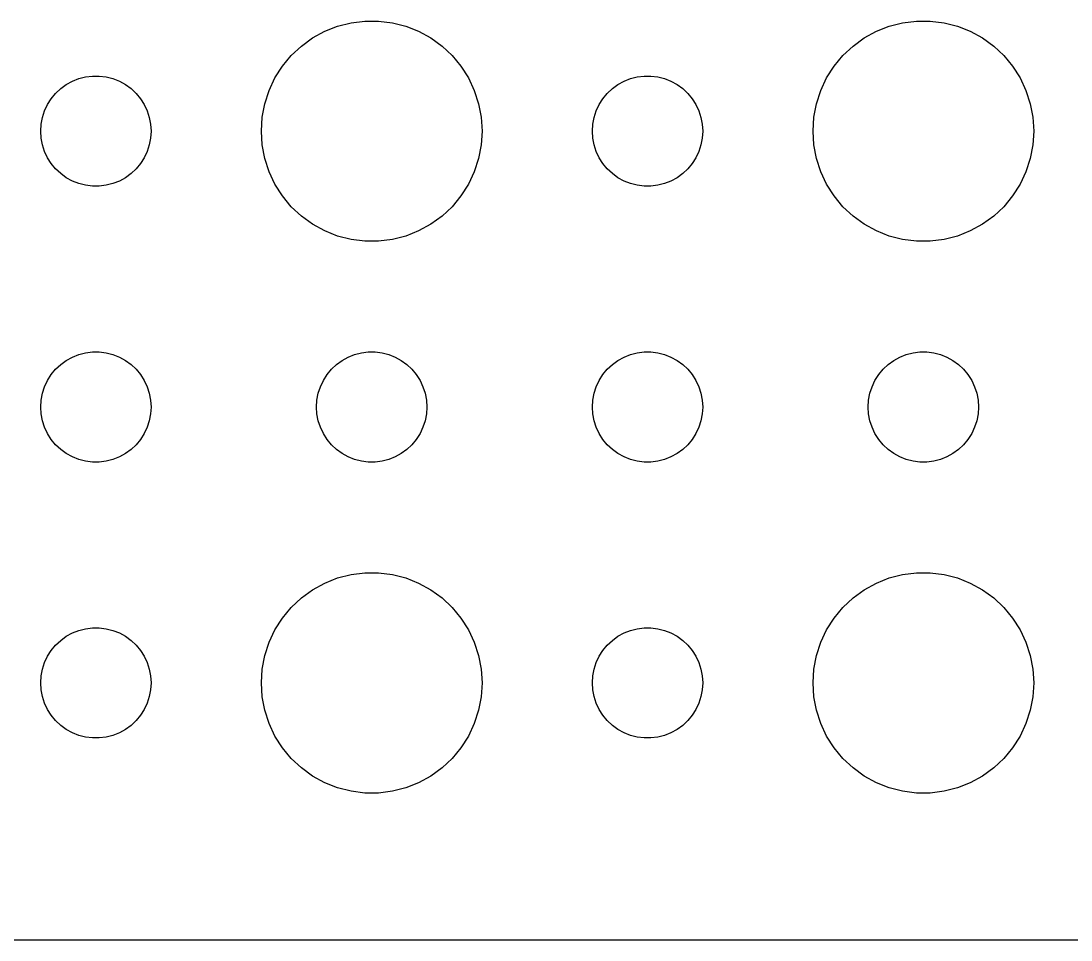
# Model space of a CAD drawing. Header units: metres. Extents: x -97 to 97, y -97 to 97.
# Drawn here: x 20.46 to 49.02, y -96.99 to -72.01 of the extents above; entities that cross this region are included whole.
import ezdxf

# ---------------------------------------------------------------- set-up
doc = ezdxf.new("R2010")
doc.units = ezdxf.units.M

msp = doc.modelspace()

# ---------------------------------------------------------------- linework, layer by layer
for p, q in [((28.7227, -72.2855), (29.0729, -72.1468)), ((29.0729, -72.1468), (29.4379, -72.0531)), ((29.4379, -72.0531), (29.8116, -72.0059)), ((29.8116, -72.0059), (30.1884, -72.0059)), ((30.1884, -72.0059), (30.5621, -72.0531)), ((30.5621, -72.0531), (30.927, -72.1468)), ((30.927, -72.1468), (31.2773, -72.2855)), ((43.7227, -72.2855), (44.0729, -72.1468)), ((44.0729, -72.1468), (44.4379, -72.0531)), ((44.4379, -72.0531), (44.8116, -72.0059)), ((44.8116, -72.0059), (45.1884, -72.0059)), ((45.1884, -72.0059), (45.5621, -72.0531)), ((45.5621, -72.0531), (45.927, -72.1468)), ((45.927, -72.1468), (46.2773, -72.2855)), ((28.0877, -72.6885), (28.3925, -72.467)), ((28.3925, -72.467), (28.7227, -72.2855)), ((31.2773, -72.2855), (31.6075, -72.467)), ((31.6075, -72.467), (31.9123, -72.6885)), ((43.0877, -72.6885), (43.3925, -72.467)), ((43.3925, -72.467), (43.7227, -72.2855)), ((46.2773, -72.2855), (46.6075, -72.467)), ((46.6075, -72.467), (46.9123, -72.6885)), ((27.8131, -72.9464), (28.0877, -72.6885)), ((31.9123, -72.6885), (32.1869, -72.9464)), ((42.8131, -72.9464), (43.0877, -72.6885)), ((46.9123, -72.6885), (47.1869, -72.9464)), ((27.5729, -73.2366), (27.8131, -72.9464)), ((32.1869, -72.9464), (32.427, -73.2366)), ((42.5729, -73.2366), (42.8131, -72.9464)), ((47.1869, -72.9464), (47.427, -73.2366)), ((27.3711, -73.5547), (27.5729, -73.2366)), ((32.427, -73.2366), (32.6289, -73.5547)), ((42.3711, -73.5547), (42.5729, -73.2366)), ((47.427, -73.2366), (47.6289, -73.5547)), ((21.6963, -73.7335), (21.8613, -73.6428)), ((21.8613, -73.6428), (22.0365, -73.5734)), ((22.0365, -73.5734), (22.2189, -73.5266)), ((22.2189, -73.5266), (22.4058, -73.503)), ((22.4058, -73.503), (22.5942, -73.503)), ((22.5942, -73.503), (22.7811, -73.5266)), ((22.7811, -73.5266), (22.9635, -73.5734)), ((22.9635, -73.5734), (23.1387, -73.6428)), ((23.1387, -73.6428), (23.3037, -73.7335)), ((27.2107, -73.8956), (27.3711, -73.5547)), ((32.6289, -73.5547), (32.7893, -73.8956)), ((36.6963, -73.7335), (36.8613, -73.6428)), ((36.8613, -73.6428), (37.0365, -73.5734)), ((37.0365, -73.5734), (37.2189, -73.5266)), ((37.2189, -73.5266), (37.4058, -73.503)), ((37.4058, -73.503), (37.5942, -73.503)), ((37.5942, -73.503), (37.7811, -73.5266)), ((37.7811, -73.5266), (37.9635, -73.5734)), ((37.9635, -73.5734), (38.1387, -73.6428)), ((38.1387, -73.6428), (38.3037, -73.7335)), ((42.2107, -73.8956), (42.3711, -73.5547)), ((47.6289, -73.5547), (47.7893, -73.8956)), ((21.4065, -73.9732), (21.5439, -73.8442)), ((21.5439, -73.8442), (21.6963, -73.7335)), ((23.3037, -73.7335), (23.4561, -73.8442)), ((23.4561, -73.8442), (23.5934, -73.9732)), ((27.0942, -74.2539), (27.2107, -73.8956)), ((32.7893, -73.8956), (32.9057, -74.2539)), ((36.4065, -73.9732), (36.5439, -73.8442)), ((36.5439, -73.8442), (36.6963, -73.7335)), ((38.3037, -73.7335), (38.4561, -73.8442)), ((38.4561, -73.8442), (38.5934, -73.9732)), ((42.0942, -74.2539), (42.2107, -73.8956)), ((47.7893, -73.8956), (47.9057, -74.2539)), ((21.1855, -74.2774), (21.2865, -74.1183)), ((21.2865, -74.1183), (21.4065, -73.9732)), ((23.5934, -73.9732), (23.7135, -74.1183)), ((23.7135, -74.1183), (23.8145, -74.2774)), ((36.1855, -74.2774), (36.2865, -74.1183)), ((36.2865, -74.1183), (36.4065, -73.9732)), ((38.5934, -73.9732), (38.7135, -74.1183)), ((38.7135, -74.1183), (38.8145, -74.2774)), ((21.0471, -74.627), (21.1053, -74.4478)), ((21.1053, -74.4478), (21.1855, -74.2774)), ((23.8145, -74.2774), (23.8947, -74.4478)), ((23.8947, -74.4478), (23.9529, -74.627)), ((27.0237, -74.624), (27.0942, -74.2539)), ((32.9057, -74.2539), (32.9763, -74.624)), ((36.0471, -74.627), (36.1053, -74.4478)), ((36.1053, -74.4478), (36.1855, -74.2774)), ((38.8145, -74.2774), (38.8947, -74.4478)), ((38.8947, -74.4478), (38.9529, -74.627)), ((42.0237, -74.624), (42.0942, -74.2539)), ((47.9057, -74.2539), (47.9763, -74.624)), ((21.0118, -74.812), (21.0471, -74.627)), ((23.9529, -74.627), (23.9882, -74.812)), ((27, -75), (27.0237, -74.624)), ((32.9763, -74.624), (33, -75)), ((36.0118, -74.812), (36.0471, -74.627)), ((38.9529, -74.627), (38.9882, -74.812)), ((42, -75), (42.0237, -74.624)), ((47.9763, -74.624), (48, -75)), ((21, -75), (21.0118, -74.812)), ((21.0118, -75.188), (21, -75)), ((23.9882, -74.812), (24, -75)), ((24, -75), (23.9882, -75.188)), ((27.0237, -75.376), (27, -75)), ((33, -75), (32.9763, -75.376)), ((36, -75), (36.0118, -74.812)), ((36.0118, -75.188), (36, -75)), ((38.9882, -74.812), (39, -75)), ((39, -75), (38.9882, -75.188)), ((42.0237, -75.376), (42, -75)), ((48, -75), (47.9763, -75.376)), ((21.0471, -75.373), (21.0118, -75.188)), ((23.9882, -75.188), (23.9529, -75.373)), ((36.0471, -75.373), (36.0118, -75.188)), ((38.9882, -75.188), (38.9529, -75.373)), ((21.1053, -75.5522), (21.0471, -75.373)), ((21.1855, -75.7226), (21.1053, -75.5522)), ((23.8947, -75.5522), (23.8145, -75.7226)), ((23.9529, -75.373), (23.8947, -75.5522)), ((27.0942, -75.7461), (27.0237, -75.376)), ((32.9763, -75.376), (32.9057, -75.7461)), ((36.1053, -75.5522), (36.0471, -75.373)), ((36.1855, -75.7226), (36.1053, -75.5522)), ((38.8947, -75.5522), (38.8145, -75.7226)), ((38.9529, -75.373), (38.8947, -75.5522)), ((42.0942, -75.7461), (42.0237, -75.376)), ((47.9763, -75.376), (47.9057, -75.7461)), ((21.2865, -75.8817), (21.1855, -75.7226)), ((21.4065, -76.0268), (21.2865, -75.8817)), ((23.7135, -75.8817), (23.5934, -76.0268)), ((23.8145, -75.7226), (23.7135, -75.8817)), ((27.2107, -76.1044), (27.0942, -75.7461)), ((32.9057, -75.7461), (32.7893, -76.1044)), ((36.2865, -75.8817), (36.1855, -75.7226)), ((36.4065, -76.0268), (36.2865, -75.8817)), ((38.7135, -75.8817), (38.5934, -76.0268)), ((38.8145, -75.7226), (38.7135, -75.8817)), ((42.2107, -76.1044), (42.0942, -75.7461)), ((47.9057, -75.7461), (47.7893, -76.1044)), ((21.5439, -76.1558), (21.4065, -76.0268)), ((21.6963, -76.2665), (21.5439, -76.1558)), ((23.4561, -76.1558), (23.3037, -76.2665)), ((23.5934, -76.0268), (23.4561, -76.1558)), ((27.3711, -76.4453), (27.2107, -76.1044)), ((32.7893, -76.1044), (32.6289, -76.4453)), ((36.5439, -76.1558), (36.4065, -76.0268)), ((36.6963, -76.2665), (36.5439, -76.1558)), ((38.4561, -76.1558), (38.3037, -76.2665)), ((38.5934, -76.0268), (38.4561, -76.1558)), ((42.3711, -76.4453), (42.2107, -76.1044)), ((47.7893, -76.1044), (47.6289, -76.4453)), ((21.8613, -76.3572), (21.6963, -76.2665)), ((22.0365, -76.4266), (21.8613, -76.3572)), ((22.2189, -76.4734), (22.0365, -76.4266)), ((22.4058, -76.497), (22.2189, -76.4734)), ((22.5942, -76.497), (22.4058, -76.497)), ((22.7811, -76.4734), (22.5942, -76.497)), ((22.9635, -76.4266), (22.7811, -76.4734)), ((23.1387, -76.3572), (22.9635, -76.4266)), ((23.3037, -76.2665), (23.1387, -76.3572)), ((27.5729, -76.7634), (27.3711, -76.4453)), ((32.6289, -76.4453), (32.427, -76.7634)), ((36.8613, -76.3572), (36.6963, -76.2665)), ((37.0365, -76.4266), (36.8613, -76.3572)), ((37.2189, -76.4734), (37.0365, -76.4266)), ((37.4058, -76.497), (37.2189, -76.4734)), ((37.5942, -76.497), (37.4058, -76.497)), ((37.7811, -76.4734), (37.5942, -76.497)), ((37.9635, -76.4266), (37.7811, -76.4734)), ((38.1387, -76.3572), (37.9635, -76.4266)), ((38.3037, -76.2665), (38.1387, -76.3572)), ((42.5729, -76.7634), (42.3711, -76.4453)), ((47.6289, -76.4453), (47.427, -76.7634)), ((27.8131, -77.0536), (27.5729, -76.7634)), ((32.427, -76.7634), (32.1869, -77.0536)), ((42.8131, -77.0536), (42.5729, -76.7634)), ((47.427, -76.7634), (47.1869, -77.0536)), ((28.0877, -77.3115), (27.8131, -77.0536)), ((32.1869, -77.0536), (31.9123, -77.3115)), ((43.0877, -77.3115), (42.8131, -77.0536)), ((47.1869, -77.0536), (46.9123, -77.3115)), ((28.3925, -77.533), (28.0877, -77.3115)), ((31.9123, -77.3115), (31.6075, -77.533)), ((43.3925, -77.533), (43.0877, -77.3115)), ((46.9123, -77.3115), (46.6075, -77.533)), ((28.7227, -77.7145), (28.3925, -77.533)), ((31.6075, -77.533), (31.2773, -77.7145)), ((43.7227, -77.7145), (43.3925, -77.533)), ((46.6075, -77.533), (46.2773, -77.7145)), ((29.0729, -77.8532), (28.7227, -77.7145)), ((29.4379, -77.9469), (29.0729, -77.8532)), ((30.927, -77.8532), (30.5621, -77.9469)), ((31.2773, -77.7145), (30.927, -77.8532)), ((44.0729, -77.8532), (43.7227, -77.7145)), ((44.4379, -77.9469), (44.0729, -77.8532)), ((45.927, -77.8532), (45.5621, -77.9469)), ((46.2773, -77.7145), (45.927, -77.8532)), ((29.8116, -77.9941), (29.4379, -77.9469)), ((30.1884, -77.9941), (29.8116, -77.9941)), ((30.5621, -77.9469), (30.1884, -77.9941)), ((44.8116, -77.9941), (44.4379, -77.9469)), ((45.1884, -77.9941), (44.8116, -77.9941)), ((45.5621, -77.9469), (45.1884, -77.9941)), ((21.8613, -81.1428), (22.0365, -81.0734)), ((22.0365, -81.0734), (22.2189, -81.0266)), ((22.2189, -81.0266), (22.4058, -81.003)), ((22.4058, -81.003), (22.5942, -81.003)), ((22.5942, -81.003), (22.7811, -81.0266)), ((22.7811, -81.0266), (22.9635, -81.0734)), ((22.9635, -81.0734), (23.1387, -81.1428)), ((29.3613, -81.1428), (29.5365, -81.0734)), ((29.5365, -81.0734), (29.7189, -81.0266)), ((29.7189, -81.0266), (29.9058, -81.003)), ((29.9058, -81.003), (30.0942, -81.003)), ((30.0942, -81.003), (30.2811, -81.0266)), ((30.2811, -81.0266), (30.4635, -81.0734)), ((30.4635, -81.0734), (30.6387, -81.1428)), ((36.8613, -81.1428), (37.0365, -81.0734)), ((37.0365, -81.0734), (37.2189, -81.0266)), ((37.2189, -81.0266), (37.4058, -81.003)), ((37.4058, -81.003), (37.5942, -81.003)), ((37.5942, -81.003), (37.7811, -81.0266)), ((37.7811, -81.0266), (37.9635, -81.0734)), ((37.9635, -81.0734), (38.1387, -81.1428)), ((44.3613, -81.1428), (44.5365, -81.0734)), ((44.5365, -81.0734), (44.7189, -81.0266)), ((44.7189, -81.0266), (44.9058, -81.003)), ((44.9058, -81.003), (45.0942, -81.003)), ((45.0942, -81.003), (45.2811, -81.0266)), ((45.2811, -81.0266), (45.4635, -81.0734)), ((45.4635, -81.0734), (45.6387, -81.1428)), ((21.4065, -81.4732), (21.5439, -81.3442)), ((21.5439, -81.3442), (21.6963, -81.2335)), ((21.6963, -81.2335), (21.8613, -81.1428)), ((23.1387, -81.1428), (23.3037, -81.2335)), ((23.3037, -81.2335), (23.4561, -81.3442)), ((23.4561, -81.3442), (23.5934, -81.4732)), ((28.9065, -81.4732), (29.0439, -81.3442)), ((29.0439, -81.3442), (29.1963, -81.2335)), ((29.1963, -81.2335), (29.3613, -81.1428)), ((30.6387, -81.1428), (30.8037, -81.2335)), ((30.8037, -81.2335), (30.9561, -81.3442)), ((30.9561, -81.3442), (31.0934, -81.4732)), ((36.4065, -81.4732), (36.5439, -81.3442)), ((36.5439, -81.3442), (36.6963, -81.2335)), ((36.6963, -81.2335), (36.8613, -81.1428)), ((38.1387, -81.1428), (38.3037, -81.2335)), ((38.3037, -81.2335), (38.4561, -81.3442)), ((38.4561, -81.3442), (38.5934, -81.4732)), ((43.9065, -81.4732), (44.0439, -81.3442)), ((44.0439, -81.3442), (44.1963, -81.2335)), ((44.1963, -81.2335), (44.3613, -81.1428)), ((45.6387, -81.1428), (45.8037, -81.2335)), ((45.8037, -81.2335), (45.9561, -81.3442)), ((45.9561, -81.3442), (46.0934, -81.4732)), ((21.1855, -81.7774), (21.2865, -81.6183)), ((21.2865, -81.6183), (21.4065, -81.4732)), ((23.5934, -81.4732), (23.7135, -81.6183)), ((23.7135, -81.6183), (23.8145, -81.7774)), ((28.6855, -81.7774), (28.7865, -81.6183)), ((28.7865, -81.6183), (28.9065, -81.4732)), ((31.0934, -81.4732), (31.2135, -81.6183)), ((31.2135, -81.6183), (31.3145, -81.7774)), ((36.1855, -81.7774), (36.2865, -81.6183)), ((36.2865, -81.6183), (36.4065, -81.4732)), ((38.5934, -81.4732), (38.7135, -81.6183)), ((38.7135, -81.6183), (38.8145, -81.7774)), ((43.6855, -81.7774), (43.7865, -81.6183)), ((43.7865, -81.6183), (43.9065, -81.4732)), ((46.0934, -81.4732), (46.2135, -81.6183)), ((46.2135, -81.6183), (46.3145, -81.7774)), ((21.1053, -81.9478), (21.1855, -81.7774)), ((23.8145, -81.7774), (23.8947, -81.9478)), ((28.6053, -81.9478), (28.6855, -81.7774)), ((31.3145, -81.7774), (31.3947, -81.9478)), ((36.1053, -81.9478), (36.1855, -81.7774)), ((38.8145, -81.7774), (38.8947, -81.9478)), ((43.6053, -81.9478), (43.6855, -81.7774)), ((46.3145, -81.7774), (46.3947, -81.9478)), ((21.0118, -82.312), (21.0471, -82.127)), ((21.0471, -82.127), (21.1053, -81.9478)), ((23.8947, -81.9478), (23.9529, -82.127)), ((23.9529, -82.127), (23.9882, -82.312)), ((28.5118, -82.312), (28.5471, -82.127)), ((28.5471, -82.127), (28.6053, -81.9478)), ((31.3947, -81.9478), (31.4529, -82.127)), ((31.4529, -82.127), (31.4882, -82.312)), ((36.0118, -82.312), (36.0471, -82.127)), ((36.0471, -82.127), (36.1053, -81.9478)), ((38.8947, -81.9478), (38.9529, -82.127)), ((38.9529, -82.127), (38.9882, -82.312)), ((43.5118, -82.312), (43.5471, -82.127)), ((43.5471, -82.127), (43.6053, -81.9478)), ((46.3947, -81.9478), (46.4529, -82.127)), ((46.4529, -82.127), (46.4882, -82.312)), ((21, -82.5), (21.0118, -82.312)), ((21.0118, -82.688), (21, -82.5)), ((23.9882, -82.312), (24, -82.5)), ((24, -82.5), (23.9882, -82.688)), ((28.5, -82.5), (28.5118, -82.312)), ((28.5118, -82.688), (28.5, -82.5)), ((31.4882, -82.312), (31.5, -82.5)), ((31.5, -82.5), (31.4882, -82.688)), ((36, -82.5), (36.0118, -82.312)), ((36.0118, -82.688), (36, -82.5)), ((38.9882, -82.312), (39, -82.5)), ((39, -82.5), (38.9882, -82.688)), ((43.5, -82.5), (43.5118, -82.312)), ((43.5118, -82.688), (43.5, -82.5)), ((46.4882, -82.312), (46.5, -82.5)), ((46.5, -82.5), (46.4882, -82.688)), ((21.0471, -82.873), (21.0118, -82.688)), ((23.9882, -82.688), (23.9529, -82.873)), ((28.5471, -82.873), (28.5118, -82.688)), ((31.4882, -82.688), (31.4529, -82.873)), ((36.0471, -82.873), (36.0118, -82.688)), ((38.9882, -82.688), (38.9529, -82.873)), ((43.5471, -82.873), (43.5118, -82.688)), ((46.4882, -82.688), (46.4529, -82.873)), ((21.1053, -83.0522), (21.0471, -82.873)), ((21.1855, -83.2226), (21.1053, -83.0522)), ((23.8947, -83.0522), (23.8145, -83.2226)), ((23.9529, -82.873), (23.8947, -83.0522)), ((28.6053, -83.0522), (28.5471, -82.873)), ((28.6855, -83.2226), (28.6053, -83.0522)), ((31.3947, -83.0522), (31.3145, -83.2226)), ((31.4529, -82.873), (31.3947, -83.0522)), ((36.1053, -83.0522), (36.0471, -82.873)), ((36.1855, -83.2226), (36.1053, -83.0522)), ((38.8947, -83.0522), (38.8145, -83.2226)), ((38.9529, -82.873), (38.8947, -83.0522)), ((43.6053, -83.0522), (43.5471, -82.873)), ((43.6855, -83.2226), (43.6053, -83.0522)), ((46.3947, -83.0522), (46.3145, -83.2226)), ((46.4529, -82.873), (46.3947, -83.0522)), ((21.2865, -83.3817), (21.1855, -83.2226)), ((23.8145, -83.2226), (23.7135, -83.3817)), ((28.7865, -83.3817), (28.6855, -83.2226)), ((31.3145, -83.2226), (31.2135, -83.3817)), ((36.2865, -83.3817), (36.1855, -83.2226)), ((38.8145, -83.2226), (38.7135, -83.3817)), ((43.7865, -83.3817), (43.6855, -83.2226)), ((46.3145, -83.2226), (46.2135, -83.3817)), ((21.4065, -83.5268), (21.2865, -83.3817)), ((21.5439, -83.6558), (21.4065, -83.5268)), ((23.5934, -83.5268), (23.4561, -83.6558)), ((23.7135, -83.3817), (23.5934, -83.5268)), ((28.9065, -83.5268), (28.7865, -83.3817)), ((29.0439, -83.6558), (28.9065, -83.5268)), ((31.0934, -83.5268), (30.9561, -83.6558)), ((31.2135, -83.3817), (31.0934, -83.5268)), ((36.4065, -83.5268), (36.2865, -83.3817)), ((36.5439, -83.6558), (36.4065, -83.5268)), ((38.5934, -83.5268), (38.4561, -83.6558)), ((38.7135, -83.3817), (38.5934, -83.5268)), ((43.9065, -83.5268), (43.7865, -83.3817)), ((44.0439, -83.6558), (43.9065, -83.5268)), ((46.0934, -83.5268), (45.9561, -83.6558)), ((46.2135, -83.3817), (46.0934, -83.5268)), ((21.6963, -83.7665), (21.5439, -83.6558)), ((21.8613, -83.8572), (21.6963, -83.7665)), ((22.0365, -83.9266), (21.8613, -83.8572)), ((22.2189, -83.9734), (22.0365, -83.9266)), ((22.9635, -83.9266), (22.7811, -83.9734)), ((23.1387, -83.8572), (22.9635, -83.9266)), ((23.3037, -83.7665), (23.1387, -83.8572)), ((23.4561, -83.6558), (23.3037, -83.7665)), ((29.1963, -83.7665), (29.0439, -83.6558)), ((29.3613, -83.8572), (29.1963, -83.7665)), ((29.5365, -83.9266), (29.3613, -83.8572)), ((29.7189, -83.9734), (29.5365, -83.9266)), ((30.4635, -83.9266), (30.2811, -83.9734)), ((30.6387, -83.8572), (30.4635, -83.9266)), ((30.8037, -83.7665), (30.6387, -83.8572)), ((30.9561, -83.6558), (30.8037, -83.7665)), ((36.6963, -83.7665), (36.5439, -83.6558)), ((36.8613, -83.8572), (36.6963, -83.7665)), ((37.0365, -83.9266), (36.8613, -83.8572)), ((37.2189, -83.9734), (37.0365, -83.9266)), ((37.9635, -83.9266), (37.7811, -83.9734)), ((38.1387, -83.8572), (37.9635, -83.9266)), ((38.3037, -83.7665), (38.1387, -83.8572)), ((38.4561, -83.6558), (38.3037, -83.7665)), ((44.1963, -83.7665), (44.0439, -83.6558)), ((44.3613, -83.8572), (44.1963, -83.7665)), ((44.5365, -83.9266), (44.3613, -83.8572)), ((44.7189, -83.9734), (44.5365, -83.9266)), ((45.4635, -83.9266), (45.2811, -83.9734)), ((45.6387, -83.8572), (45.4635, -83.9266)), ((45.8037, -83.7665), (45.6387, -83.8572)), ((45.9561, -83.6558), (45.8037, -83.7665)), ((22.4058, -83.997), (22.2189, -83.9734)), ((22.5942, -83.997), (22.4058, -83.997)), ((22.7811, -83.9734), (22.5942, -83.997)), ((29.9058, -83.997), (29.7189, -83.9734)), ((30.0942, -83.997), (29.9058, -83.997)), ((30.2811, -83.9734), (30.0942, -83.997)), ((37.4058, -83.997), (37.2189, -83.9734)), ((37.5942, -83.997), (37.4058, -83.997)), ((37.7811, -83.9734), (37.5942, -83.997)), ((44.9058, -83.997), (44.7189, -83.9734)), ((45.0942, -83.997), (44.9058, -83.997)), ((45.2811, -83.9734), (45.0942, -83.997)), ((29.0729, -87.1468), (29.4379, -87.0531)), ((29.4379, -87.0531), (29.8116, -87.0059)), ((29.8116, -87.0059), (30.1884, -87.0059)), ((30.1884, -87.0059), (30.5621, -87.0531)), ((30.5621, -87.0531), (30.927, -87.1468)), ((44.0729, -87.1468), (44.4379, -87.0531)), ((44.4379, -87.0531), (44.8116, -87.0059)), ((44.8116, -87.0059), (45.1884, -87.0059)), ((45.1884, -87.0059), (45.5621, -87.0531)), ((45.5621, -87.0531), (45.927, -87.1468)), ((28.3925, -87.467), (28.7227, -87.2855)), ((28.7227, -87.2855), (29.0729, -87.1468)), ((30.927, -87.1468), (31.2773, -87.2855)), ((31.2773, -87.2855), (31.6075, -87.467)), ((43.3925, -87.467), (43.7227, -87.2855)), ((43.7227, -87.2855), (44.0729, -87.1468)), ((45.927, -87.1468), (46.2773, -87.2855)), ((46.2773, -87.2855), (46.6075, -87.467)), ((28.0877, -87.6885), (28.3925, -87.467)), ((31.6075, -87.467), (31.9123, -87.6885)), ((43.0877, -87.6885), (43.3925, -87.467)), ((46.6075, -87.467), (46.9123, -87.6885)), ((27.8131, -87.9464), (28.0877, -87.6885)), ((31.9123, -87.6885), (32.1869, -87.9464)), ((42.8131, -87.9464), (43.0877, -87.6885)), ((46.9123, -87.6885), (47.1869, -87.9464)), ((27.5729, -88.2366), (27.8131, -87.9464)), ((32.1869, -87.9464), (32.427, -88.2366)), ((42.5729, -88.2366), (42.8131, -87.9464)), ((47.1869, -87.9464), (47.427, -88.2366)), ((22.2189, -88.5266), (22.4058, -88.503)), ((22.4058, -88.503), (22.5942, -88.503)), ((22.5942, -88.503), (22.7811, -88.5266)), ((27.3711, -88.5547), (27.5729, -88.2366)), ((32.427, -88.2366), (32.6289, -88.5547)), ((37.2189, -88.5266), (37.4058, -88.503)), ((37.4058, -88.503), (37.5942, -88.503)), ((37.5942, -88.503), (37.7811, -88.5266)), ((42.3711, -88.5547), (42.5729, -88.2366)), ((47.427, -88.2366), (47.6289, -88.5547)), ((21.5439, -88.8442), (21.6963, -88.7335)), ((21.6963, -88.7335), (21.8613, -88.6428)), ((21.8613, -88.6428), (22.0365, -88.5734)), ((22.0365, -88.5734), (22.2189, -88.5266)), ((22.7811, -88.5266), (22.9635, -88.5734)), ((22.9635, -88.5734), (23.1387, -88.6428)), ((23.1387, -88.6428), (23.3037, -88.7335)), ((23.3037, -88.7335), (23.4561, -88.8442)), ((27.2107, -88.8956), (27.3711, -88.5547)), ((32.6289, -88.5547), (32.7893, -88.8956)), ((36.5439, -88.8442), (36.6963, -88.7335)), ((36.6963, -88.7335), (36.8613, -88.6428)), ((36.8613, -88.6428), (37.0365, -88.5734)), ((37.0365, -88.5734), (37.2189, -88.5266)), ((37.7811, -88.5266), (37.9635, -88.5734)), ((37.9635, -88.5734), (38.1387, -88.6428)), ((38.1387, -88.6428), (38.3037, -88.7335)), ((38.3037, -88.7335), (38.4561, -88.8442)), ((42.2107, -88.8956), (42.3711, -88.5547)), ((47.6289, -88.5547), (47.7893, -88.8956)), ((21.2865, -89.1183), (21.4065, -88.9732)), ((21.4065, -88.9732), (21.5439, -88.8442)), ((23.4561, -88.8442), (23.5934, -88.9732)), ((23.5934, -88.9732), (23.7135, -89.1183)), ((27.0942, -89.2539), (27.2107, -88.8956)), ((32.7893, -88.8956), (32.9057, -89.2539)), ((36.2865, -89.1183), (36.4065, -88.9732)), ((36.4065, -88.9732), (36.5439, -88.8442)), ((38.4561, -88.8442), (38.5934, -88.9732)), ((38.5934, -88.9732), (38.7135, -89.1183)), ((42.0942, -89.2539), (42.2107, -88.8956)), ((47.7893, -88.8956), (47.9057, -89.2539)), ((21.1053, -89.4478), (21.1855, -89.2774)), ((21.1855, -89.2774), (21.2865, -89.1183)), ((23.7135, -89.1183), (23.8145, -89.2774)), ((23.8145, -89.2774), (23.8947, -89.4478)), ((27.0237, -89.624), (27.0942, -89.2539)), ((32.9057, -89.2539), (32.9763, -89.624)), ((36.1053, -89.4478), (36.1855, -89.2774)), ((36.1855, -89.2774), (36.2865, -89.1183)), ((38.7135, -89.1183), (38.8145, -89.2774)), ((38.8145, -89.2774), (38.8947, -89.4478)), ((42.0237, -89.624), (42.0942, -89.2539)), ((47.9057, -89.2539), (47.9763, -89.624)), ((21.0118, -89.812), (21.0471, -89.627)), ((21.0471, -89.627), (21.1053, -89.4478)), ((23.8947, -89.4478), (23.9529, -89.627)), ((23.9529, -89.627), (23.9882, -89.812)), ((27, -90), (27.0237, -89.624)), ((32.9763, -89.624), (33, -90)), ((36.0118, -89.812), (36.0471, -89.627)), ((36.0471, -89.627), (36.1053, -89.4478)), ((38.8947, -89.4478), (38.9529, -89.627)), ((38.9529, -89.627), (38.9882, -89.812)), ((42, -90), (42.0237, -89.624)), ((47.9763, -89.624), (48, -90)), ((21, -90), (21.0118, -89.812)), ((23.9882, -89.812), (24, -90)), ((36, -90), (36.0118, -89.812)), ((38.9882, -89.812), (39, -90)), ((21.0118, -90.188), (21, -90)), ((21.0471, -90.373), (21.0118, -90.188)), ((23.9882, -90.188), (23.9529, -90.373)), ((24, -90), (23.9882, -90.188)), ((27.0237, -90.376), (27, -90)), ((33, -90), (32.9763, -90.376)), ((36.0118, -90.188), (36, -90)), ((36.0471, -90.373), (36.0118, -90.188)), ((38.9882, -90.188), (38.9529, -90.373)), ((39, -90), (38.9882, -90.188)), ((42.0237, -90.376), (42, -90)), ((48, -90), (47.9763, -90.376)), ((21.1053, -90.5522), (21.0471, -90.373)), ((23.9529, -90.373), (23.8947, -90.5522)), ((27.0942, -90.7461), (27.0237, -90.376)), ((32.9763, -90.376), (32.9057, -90.7461)), ((36.1053, -90.5522), (36.0471, -90.373)), ((38.9529, -90.373), (38.8947, -90.5522)), ((42.0942, -90.7461), (42.0237, -90.376)), ((47.9763, -90.376), (47.9057, -90.7461)), ((21.1855, -90.7226), (21.1053, -90.5522)), ((21.2865, -90.8817), (21.1855, -90.7226)), ((23.8145, -90.7226), (23.7135, -90.8817)), ((23.8947, -90.5522), (23.8145, -90.7226)), ((27.2107, -91.1044), (27.0942, -90.7461)), ((32.9057, -90.7461), (32.7893, -91.1044)), ((36.1855, -90.7226), (36.1053, -90.5522)), ((36.2865, -90.8817), (36.1855, -90.7226)), ((38.8145, -90.7226), (38.7135, -90.8817)), ((38.8947, -90.5522), (38.8145, -90.7226)), ((42.2107, -91.1044), (42.0942, -90.7461)), ((47.9057, -90.7461), (47.7893, -91.1044)), ((21.4065, -91.0268), (21.2865, -90.8817)), ((21.5439, -91.1558), (21.4065, -91.0268)), ((23.5934, -91.0268), (23.4561, -91.1558)), ((23.7135, -90.8817), (23.5934, -91.0268)), ((36.4065, -91.0268), (36.2865, -90.8817)), ((36.5439, -91.1558), (36.4065, -91.0268)), ((38.5934, -91.0268), (38.4561, -91.1558)), ((38.7135, -90.8817), (38.5934, -91.0268)), ((21.6963, -91.2665), (21.5439, -91.1558)), ((21.8613, -91.3572), (21.6963, -91.2665)), ((22.0365, -91.4266), (21.8613, -91.3572)), ((23.1387, -91.3572), (22.9635, -91.4266)), ((23.3037, -91.2665), (23.1387, -91.3572)), ((23.4561, -91.1558), (23.3037, -91.2665)), ((27.3711, -91.4453), (27.2107, -91.1044)), ((32.7893, -91.1044), (32.6289, -91.4453)), ((36.6963, -91.2665), (36.5439, -91.1558)), ((36.8613, -91.3572), (36.6963, -91.2665)), ((37.0365, -91.4266), (36.8613, -91.3572)), ((38.1387, -91.3572), (37.9635, -91.4266)), ((38.3037, -91.2665), (38.1387, -91.3572)), ((38.4561, -91.1558), (38.3037, -91.2665)), ((42.3711, -91.4453), (42.2107, -91.1044)), ((47.7893, -91.1044), (47.6289, -91.4453)), ((22.2189, -91.4734), (22.0365, -91.4266)), ((22.4058, -91.497), (22.2189, -91.4734)), ((22.5942, -91.497), (22.4058, -91.497)), ((22.7811, -91.4734), (22.5942, -91.497)), ((22.9635, -91.4266), (22.7811, -91.4734)), ((27.5729, -91.7634), (27.3711, -91.4453)), ((32.6289, -91.4453), (32.427, -91.7634)), ((37.2189, -91.4734), (37.0365, -91.4266)), ((37.4058, -91.497), (37.2189, -91.4734)), ((37.5942, -91.497), (37.4058, -91.497)), ((37.7811, -91.4734), (37.5942, -91.497)), ((37.9635, -91.4266), (37.7811, -91.4734)), ((42.5729, -91.7634), (42.3711, -91.4453)), ((47.6289, -91.4453), (47.427, -91.7634)), ((27.8131, -92.0536), (27.5729, -91.7634)), ((32.427, -91.7634), (32.1869, -92.0536)), ((42.8131, -92.0536), (42.5729, -91.7634)), ((47.427, -91.7634), (47.1869, -92.0536)), ((28.0877, -92.3115), (27.8131, -92.0536)), ((32.1869, -92.0536), (31.9123, -92.3115)), ((43.0877, -92.3115), (42.8131, -92.0536)), ((47.1869, -92.0536), (46.9123, -92.3115)), ((28.3925, -92.533), (28.0877, -92.3115)), ((31.9123, -92.3115), (31.6075, -92.533)), ((43.3925, -92.533), (43.0877, -92.3115)), ((46.9123, -92.3115), (46.6075, -92.533)), ((28.7227, -92.7145), (28.3925, -92.533)), ((29.0729, -92.8532), (28.7227, -92.7145)), ((31.2773, -92.7145), (30.927, -92.8532)), ((31.6075, -92.533), (31.2773, -92.7145)), ((43.7227, -92.7145), (43.3925, -92.533)), ((44.0729, -92.8532), (43.7227, -92.7145)), ((46.2773, -92.7145), (45.927, -92.8532)), ((46.6075, -92.533), (46.2773, -92.7145)), ((29.4379, -92.9469), (29.0729, -92.8532)), ((29.8116, -92.9941), (29.4379, -92.9469)), ((30.1884, -92.9941), (29.8116, -92.9941)), ((30.5621, -92.9469), (30.1884, -92.9941)), ((30.927, -92.8532), (30.5621, -92.9469)), ((44.4379, -92.9469), (44.0729, -92.8532)), ((44.8116, -92.9941), (44.4379, -92.9469)), ((45.1884, -92.9941), (44.8116, -92.9941)), ((45.5621, -92.9469), (45.1884, -92.9941)), ((45.927, -92.8532), (45.5621, -92.9469)), ((-92.3139, -96.9901), (92.3139, -96.9901))]:
    msp.add_line(p, q)

doc.saveas('drawing.dxf')
